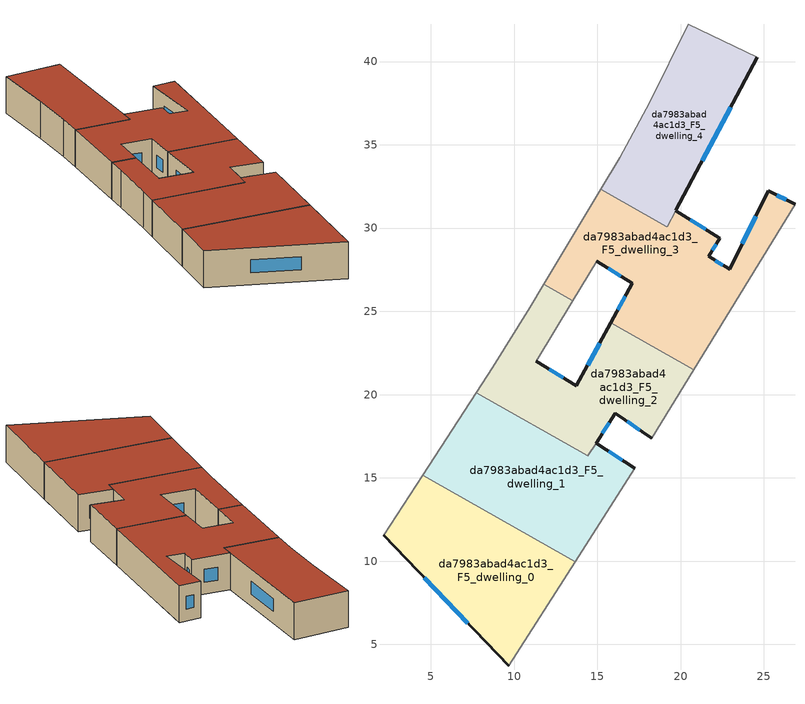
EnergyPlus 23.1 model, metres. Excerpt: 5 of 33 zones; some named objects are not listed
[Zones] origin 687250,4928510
da7983abad4ac1d3_F5_dwelling_0
 floor to da7983abad4ac1d3_F4_dwelling_0 (EU_floor_Construction): 13.68,9.97 9.68,3.71 2.16,11.57 4.52,15.17 z15
 wall outside (EU_wall_Construction): 2.16,11.57 9.68,3.71 z15:18
 wall adiabatic (EU_wall_Construction): 4.52,15.17 2.16,11.57 / 9.68,3.71 13.68,9.97 z15:18
 wall to da7983abad4ac1d3_F5_dwelling_1 (EU_wall_Construction): 13.68,9.97 4.52,15.17 z15:18
 window (EU_Window_Construction): 4.61,9.01 7.23,6.26 z15.98:17.02
 roof outside (EU_roof_Construction): 9.68,3.71 13.68,9.97 4.52,15.17 2.16,11.57 z18
da7983abad4ac1d3_F5_dwelling_1
 floor to da7983abad4ac1d3_F4_dwelling_1 (EU_floor_Construction): 14.92,17.08 17.26,15.57 13.68,9.97 4.52,15.17 7.74,20.12 14.43,16.32 z15
 wall outside (EU_wall_Construction): 17.26,15.57 14.92,17.08 z15:18
 wall adiabatic (EU_wall_Construction): 7.74,20.12 4.52,15.17 / 13.68,9.97 17.26,15.57 z15:18
 wall to da7983abad4ac1d3_F5_dwelling_2 (EU_wall_Construction): 14.42,16.32 7.74,20.12 / 14.92,17.08 14.43,16.32 z15:18
 window (EU_Window_Construction): 16.5,16.06 15.68,16.59 z15.98:17.02
 roof outside (EU_roof_Construction): 13.68,9.97 17.26,15.57 14.92,17.08 14.43,16.32 7.74,20.12 4.52,15.17 z18
da7983abad4ac1d3_F5_dwelling_2
 floor to da7983abad4ac1d3_F4_dwelling_2 (EU_floor_Construction): 20.79,21.5 18.27,17.38 16.09,18.89 14.42,16.32 7.74,20.12 8.73,21.63 10.93,25.22 11.77,26.62 13.51,25.63 11.33,22.01 13.74,20.53 15.81,24.32 z15
 wall outside (EU_wall_Construction): 15.81,24.32 13.74,20.53 11.33,22.01 / 14.92,17.08 16.09,18.89 18.27,17.38 z15:18
 wall adiabatic (EU_wall_Construction): 11.77,26.62 10.93,25.22 8.73,21.63 7.74,20.12 / 11.33,22.01 13.51,25.63 / 18.27,17.38 20.79,21.5 z15:18
 wall to da7983abad4ac1d3_F5_dwelling_3 (EU_wall_Construction): 13.51,25.63 11.77,26.62 / 20.79,21.5 15.81,24.32 z15:18
 window (EU_Window_Construction): 12.96,21.01 12.11,21.53 / 15.13,23.09 14.41,21.76 / 16.8,18.4 17.56,17.88 / 15.3,17.67 15.71,18.31 z15.98:17.02
 roof outside (EU_roof_Construction): 18.27,17.38 20.79,21.5 15.81,24.32 13.74,20.53 11.33,22.01 13.51,25.63 11.77,26.62 10.93,25.22 8.73,21.63 7.74,20.12 14.42,16.32 16.09,18.89 z18
da7983abad4ac1d3_F5_dwelling_3
 floor to da7983abad4ac1d3_F4_dwelling_3 (EU_floor_Construction): 26.87,31.42 20.79,21.5 15.81,24.32 17.09,26.68 14.96,28.01 13.51,25.63 11.77,26.62 15.22,32.35 19.19,30.09 19.7,31.05 22.36,29.38 21.68,28.3 22.95,27.51 25.26,32.25 z15
 wall outside (EU_wall_Construction): 14.96,28.01 17.09,26.68 15.81,24.32 / 26.87,31.42 25.26,32.25 22.95,27.51 21.68,28.3 22.36,29.38 19.7,31.05 z15:18
 wall adiabatic (EU_wall_Construction): 13.51,25.63 14.96,28.01 / 15.22,32.35 11.77,26.62 / 20.79,21.5 26.87,31.42 z15:18
 wall to da7983abad4ac1d3_F5_dwelling_4 (EU_wall_Construction): 19.7,31.05 19.19,30.09 / 19.18,30.1 15.22,32.35 z15:18
 window (EU_Window_Construction): 15.65,27.58 16.4,27.12 / 21.49,29.93 20.57,30.51 / 21.9,28.66 22.14,29.03 / 22.54,27.77 22.09,28.05 / 24.51,30.71 23.7,29.06 / 26.35,31.69 25.78,31.99 / 16.67,25.92 16.22,25.09 z15.98:17.02
 roof outside (EU_roof_Construction): 20.79,21.5 26.87,31.42 25.26,32.25 22.95,27.51 21.68,28.3 22.36,29.38 19.7,31.05 19.19,30.09 15.22,32.35 11.77,26.62 13.51,25.63 14.96,28.01 17.09,26.68 15.81,24.32 z18
da7983abad4ac1d3_F5_dwelling_4
 floor to da7983abad4ac1d3_F4_dwelling_4 (EU_floor_Construction): 24.61,40.25 19.18,30.09 15.22,32.35 16.35,34.22 18.14,37.54 20.45,42.25 z15
 wall outside (EU_wall_Construction): 19.7,31.06 24.61,40.25 z15:18
 wall adiabatic (EU_wall_Construction): 24.61,40.25 20.45,42.25 18.14,37.54 16.35,34.22 15.22,32.35 z15:18
 window (EU_Window_Construction): 21.3,34.05 23.01,37.26 z15.98:17.02
 roof outside (EU_roof_Construction): 19.18,30.09 24.61,40.25 20.45,42.25 18.14,37.54 16.35,34.22 15.22,32.35 z18
[Building]
EU S2 Campaign: North Axis=0; Terrain=City; Solar Distribution=FullExterior
[Site:Location]
Bologna: Latitude=44.5; Longitude=11.25; Time Zone=1; Elevation=37
[SizingPeriod:WeatherFileDays]
AnnualSizingPeriod: Begin Month=1; Begin Day of Month=1; End Month=12; End Day of Month=31; Day of Week for Start Day=Monday; Use Weather File Daylight Saving Period=No; Use Weather File Rain and Snow Indicators=No
[MATERIAL]
EU_InternalMass_Material: Roughness=MediumRough; Thickness=0.1; Conductivity=1; Density=1800; Specific Heat=900; Thermal Absorptance=0.9; Solar Absorptance=0.7; Visible Absorptance=0.7
[MATERIAL:NOMASS] Roughness=MediumRough; Thermal Absorptance=0.9; Solar Absorptance=0.7; Visible Absorptance=0.7
Name | Thermal Resistance
EU_wall_NoMass | 0.905828
EU_roof_NoMass | 0.37593
EU_floor_NoMass | 0.67114
[WINDOWMATERIAL:SIMPLEGLAZINGSYSTEM]
EU_Window_SimpleGlazing: UFactor=4.52486; Solar Heat Gain Coefficient=0.85; Visible Transmittance=0.85
[CONSTRUCTION]
EU_wall_Construction: EU_wall_NoMass
EU_roof_Construction: EU_roof_NoMass
EU_floor_Construction: EU_floor_NoMass
EU_Window_Construction: EU_Window_SimpleGlazing
EU_InternalMass_Construction: EU_InternalMass_Material
[ZONE] Type=1; Multiplier=1; Ceiling Height=autocalculate; Floor Area=autocalculate; Part of Total Floor Area=Yes
Name | Volume
da7983abad4ac1d3_F5_dwelling_0 | 185.823
da7983abad4ac1d3_F5_dwelling_1 | 192.771
da7983abad4ac1d3_F5_dwelling_2 | 178.87
da7983abad4ac1d3_F5_dwelling_3 | 218.556
da7983abad4ac1d3_F5_dwelling_4 | 153.037
[INTERNALMASS] Construction=EU_InternalMass_Construction
Name | Zone or ZoneList | Surface Area
da7983abad4ac1d3_F5_dwelling_0_EU_InternalMass | da7983abad4ac1d3_F5_dwelling_0 | 61.9411
da7983abad4ac1d3_F5_dwelling_1_EU_InternalMass | da7983abad4ac1d3_F5_dwelling_1 | 64.257
da7983abad4ac1d3_F5_dwelling_2_EU_InternalMass | da7983abad4ac1d3_F5_dwelling_2 | 59.631
da7983abad4ac1d3_F5_dwelling_3_EU_InternalMass | da7983abad4ac1d3_F5_dwelling_3 | 72.8519
da7983abad4ac1d3_F5_dwelling_4_EU_InternalMass | da7983abad4ac1d3_F5_dwelling_4 | 51.0375
[OTHEREQUIPMENT] Fuel Type=Electricity; Design Level Calculation Method=Watts/Area; Power per Zone Floor Area=1; Fraction Latent=0; Fraction Radiant=0; Fraction Lost=0; Carbon Dioxide Generation Rate=0; EndUse Subcategory=EU_Step8_InternalGains
Name | Zone or ZoneList or Space or SpaceList | Schedule
EU_Step8_InternalGain_da7983abad4ac1d3_F5_dwelling_0_f000 | da7983abad4ac1d3_F5_dwelling_0 | EU_Step8_GainSchedule_da7983abad4ac1d3_F5_dwelling_0_f000
EU_Step8_InternalGain_da7983abad4ac1d3_F5_dwelling_1_f000 | da7983abad4ac1d3_F5_dwelling_1 | EU_Step8_GainSchedule_da7983abad4ac1d3_F5_dwelling_1_f000
EU_Step8_InternalGain_da7983abad4ac1d3_F5_dwelling_2_f000 | da7983abad4ac1d3_F5_dwelling_2 | EU_Step8_GainSchedule_da7983abad4ac1d3_F5_dwelling_2_f000
EU_Step8_InternalGain_da7983abad4ac1d3_F5_dwelling_3_f000 | da7983abad4ac1d3_F5_dwelling_3 | EU_Step8_GainSchedule_da7983abad4ac1d3_F5_dwelling_3_f000
EU_Step8_InternalGain_da7983abad4ac1d3_F5_dwelling_4_f000 | da7983abad4ac1d3_F5_dwelling_4 | EU_Step8_GainSchedule_da7983abad4ac1d3_F5_dwelling_4_f000
[ZONEVENTILATION:DESIGNFLOWRATE] Schedule=EU_AlwaysOn; Design Flow Rate Calculation Method=AirChanges/Hour; Air Changes per Hour=0.73129; Ventilation Type=Natural; Fan Pressure Rise=0; Fan Total Efficiency=1; Constant Term Coefficient=1; Temperature Term Coefficient=0; Velocity Term Coefficient=0; Velocity Squared Term Coefficient=0; Minimum Indoor Temperature=-100; Maximum Indoor Temperature=100; Delta Temperature=-100; Minimum Outdoor Temperature=-100; Maximum Outdoor Temperature=100; Maximum Wind Speed=40
Name | Zone or ZoneList or Space or SpaceList
EU_ConstantAir_da7983abad4ac1d3_F5_dwelling_0 | da7983abad4ac1d3_F5_dwelling_0
EU_ConstantAir_da7983abad4ac1d3_F5_dwelling_1 | da7983abad4ac1d3_F5_dwelling_1
EU_ConstantAir_da7983abad4ac1d3_F5_dwelling_2 | da7983abad4ac1d3_F5_dwelling_2
EU_ConstantAir_da7983abad4ac1d3_F5_dwelling_3 | da7983abad4ac1d3_F5_dwelling_3
EU_ConstantAir_da7983abad4ac1d3_F5_dwelling_4 | da7983abad4ac1d3_F5_dwelling_4
[HVACTEMPLATE:THERMOSTAT]
EU_HeatOnly_da7983abad4ac1d3_F5_dwelling_4: Constant Heating Setpoint=20; Constant Cooling Setpoint=50
[HVACTEMPLATE:ZONE:IDEALLOADSAIRSYSTEM] System Availability Schedule=EU_AlwaysOn; Maximum Heating Supply Air Temperature=50; Minimum Cooling Supply Air Temperature=13; Maximum Heating Supply Air Humidity Ratio=0.0156; Minimum Cooling Supply Air Humidity Ratio=0.0077; Heating Limit=NoLimit; Cooling Limit=NoLimit; Heating Availability Schedule=EU_AlwaysOn; Cooling Availability Schedule=EU_CoolingOff; Dehumidification Control Type=ConstantSensibleHeatRatio; Cooling Sensible Heat Ratio=0.7; Dehumidification Setpoint=60; Humidification Control Type=None; Humidification Setpoint=30; Outdoor Air Method=None; Outdoor Air Flow Rate per Person=0.00944; Outdoor Air Flow Rate per Zone Floor Area=0; Outdoor Air Flow Rate per Zone=0; Demand Controlled Ventilation Type=None; Outdoor Air Economizer Type=NoEconomizer; Heat Recovery Type=None; Sensible Heat Recovery Effectiveness=0.7; Latent Heat Recovery Effectiveness=0.65
Name | Template Thermostat
da7983abad4ac1d3_F5_dwelling_0 | EU_HeatOnly_da7983abad4ac1d3_F5_dwelling_0
da7983abad4ac1d3_F5_dwelling_1 | EU_HeatOnly_da7983abad4ac1d3_F5_dwelling_1
da7983abad4ac1d3_F5_dwelling_2 | EU_HeatOnly_da7983abad4ac1d3_F5_dwelling_2
da7983abad4ac1d3_F5_dwelling_3 | EU_HeatOnly_da7983abad4ac1d3_F5_dwelling_3
da7983abad4ac1d3_F5_dwelling_4 | EU_HeatOnly_da7983abad4ac1d3_F5_dwelling_4
[SIZING:ZONE] Zone Cooling Design Supply Air Temperature Input Method=SupplyAirTemperature; Zone Cooling Design Supply Air Temperature=13; Zone Heating Design Supply Air Temperature Input Method=SupplyAirTemperature; Zone Heating Design Supply Air Temperature=50; Zone Cooling Design Supply Air Humidity Ratio=0.008; Zone Heating Design Supply Air Humidity Ratio=0.008; Cooling Design Air Flow Method=DesignDay; Cooling Design Air Flow Rate=0; Cooling Minimum Air Flow per Zone Floor Area=0.000762; Cooling Minimum Air Flow=0; Cooling Minimum Air Flow Fraction=0.2; Heating Design Air Flow Method=DesignDay; Heating Design Air Flow Rate=0; Heating Maximum Air Flow per Zone Floor Area=0.002032; Heating Maximum Air Flow=0.141576; Heating Maximum Air Flow Fraction=0.3; Account for Dedicated Outdoor Air System=No; Dedicated Outdoor Air System Control Strategy=NeutralSupplyAir; Dedicated Outdoor Air Low Setpoint Temperature for Design=autosize; Dedicated Outdoor Air High Setpoint Temperature for Design=autosize; Zone Load Sizing Method=Sensible Load Only No Latent Load; Zone Latent Cooling Design Supply Air Humidity Ratio Input Method=HumidityRatioDifference; Zone Cooling Design Supply Air Humidity Ratio Difference=0.005; Zone Latent Heating Design Supply Air Humidity Ratio Input Method=HumidityRatioDifference; Zone Humidification Design Supply Air Humidity Ratio Difference=0.005
da7983abad4ac1d3_F5_dwelling_0; da7983abad4ac1d3_F5_dwelling_1; da7983abad4ac1d3_F5_dwelling_2; da7983abad4ac1d3_F5_dwelling_3; da7983abad4ac1d3_F5_dwelling_4
[SCHEDULE:CONSTANT]
Name | Hourly Value
EU_AlwaysOn | 1
EU_CoolingOff | 0
[SCHEDULE:FILE] Column Number=1; Rows to Skip at Top=0; Number of Hours of Data=8760; Column Separator=Comma; Interpolate to Timestep=No; Minutes per Item=60; Adjust Schedule for Daylight Savings=Yes
Name | File
EU_Step8_GainSchedule_da7983abad4ac1d3_F5_dwelling_0_f000 | ../../schedules/da7983abad4ac1d3/da7983abad4ac1d3_F5_dwelling_0_f000_gain.csv
EU_Step8_GainSchedule_da7983abad4ac1d3_F5_dwelling_1_f000 | ../../schedules/da7983abad4ac1d3/da7983abad4ac1d3_F5_dwelling_1_f000_gain.csv
EU_Step8_GainSchedule_da7983abad4ac1d3_F5_dwelling_2_f000 | ../../schedules/da7983abad4ac1d3/da7983abad4ac1d3_F5_dwelling_2_f000_gain.csv
EU_Step8_GainSchedule_da7983abad4ac1d3_F5_dwelling_3_f000 | ../../schedules/da7983abad4ac1d3/da7983abad4ac1d3_F5_dwelling_3_f000_gain.csv
EU_Step8_GainSchedule_da7983abad4ac1d3_F5_dwelling_4_f000 | ../../schedules/da7983abad4ac1d3/da7983abad4ac1d3_F5_dwelling_4_f000_gain.csv
